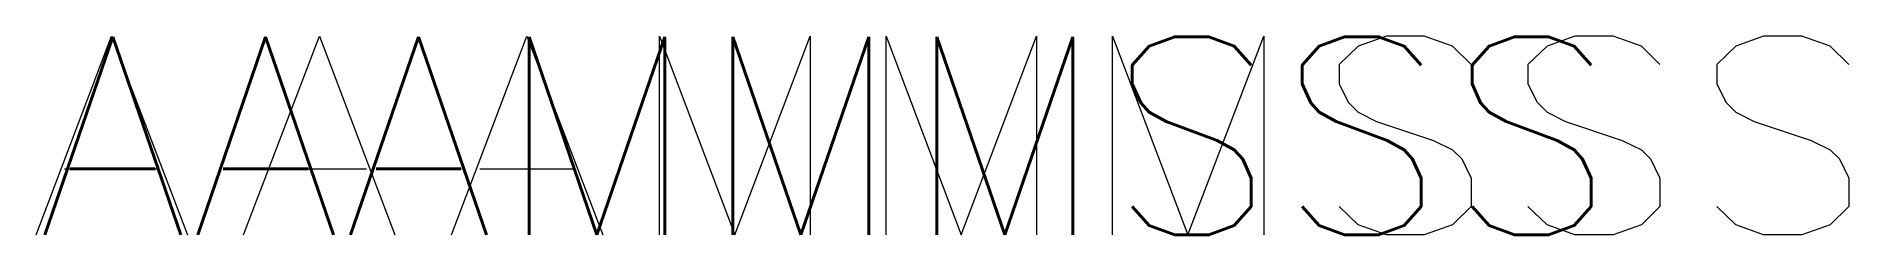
# Model space of a CAD drawing. Header units: metres. Extents: x -17382 to 14286, y 7682 to 17200.
# Drawn here: x -17382 to -13725, y 16799 to 17200 of the extents above.
import ezdxf

# ---------------------------------------------------------------- set-up
doc = ezdxf.new("R2010")
doc.units = ezdxf.units.M
doc.styles.get("Standard").update_dxf_attribs({"font": 'simplex.shx'})

msp = doc.modelspace()

# ---------------------------------------------------------------- linework, layer by layer
at = {"color": 139, "lineweight": 0}
for points in [[(-17382.1, 16799), (-17230.2, 17200), (-17077, 16799)], [(-16963.8, 16799), (-16810.6, 17200), (-16658.7, 16799)], [(-16544.1, 16799), (-16392.2, 17200), (-16239, 16799)], [(-16124.4, 16799), (-16124.4, 17200), (-15972.5, 16799), (-15820.7, 17200), (-15820.7, 16799)], [(-15667.4, 16799), (-15667.4, 17200), (-15515.6, 16799), (-15363.7, 17200), (-15363.7, 16799)], [(-15210.5, 16799), (-15210.5, 17200), (-15058.6, 16799), (-14905.4, 17200), (-14905.4, 16799)], [(-14487, 17142.7), (-14524.3, 17180), (-14581.6, 17200), (-14657.6, 17200), (-14714.9, 17180), (-14753.5, 17142.7), (-14753.5, 17104.1), (-14734.8, 17066.8), (-14714.9, 17046.8), (-14677.6, 17028.1), (-14563, 16989.5), (-14524.3, 16970.8), (-14505.7, 16952.2), (-14487, 16913.6), (-14487, 16856.3), (-14524.3, 16819), (-14581.6, 16799), (-14657.6, 16799), (-14714.9, 16819), (-14753.5, 16856.3)], [(-14106, 17142.7), (-14143.3, 17180), (-14200.6, 17200), (-14277.9, 17200), (-14333.8, 17180), (-14372.5, 17142.7), (-14372.5, 17104.1), (-14353.8, 17066.8), (-14333.8, 17046.8), (-14296.5, 17028.1), (-14181.9, 16989.5), (-14143.3, 16970.8), (-14124.7, 16952.2), (-14106, 16913.6), (-14106, 16856.3), (-14143.3, 16819), (-14200.6, 16799), (-14277.9, 16799), (-14333.8, 16819), (-14372.5, 16856.3)], [(-13725, 17142.7), (-13762.3, 17180), (-13819.6, 17200), (-13896.8, 17200), (-13952.8, 17180), (-13991.4, 17142.7), (-13991.4, 17104.1), (-13972.8, 17066.8), (-13952.8, 17046.8), (-13915.5, 17028.1), (-13800.9, 16989.5), (-13762.3, 16970.8), (-13743.6, 16952.2), (-13725, 16913.6), (-13725, 16856.3), (-13762.3, 16819), (-13819.6, 16799), (-13896.8, 16799), (-13952.8, 16819), (-13991.4, 16856.3)], [(-17324.8, 16932.2), (-17134.3, 16932.2)], [(-16906.5, 16932.2), (-16716, 16932.2)], [(-16486.8, 16932.2), (-16296.3, 16932.2)]]:
    msp.add_lwpolyline(points, dxfattribs=at)

# ---------------------------------------------------------------- texts
msp.add_text('AAAMMMSSS', height=400).set_placement((-17382.1, 16799))

doc.saveas('drawing.dxf')
